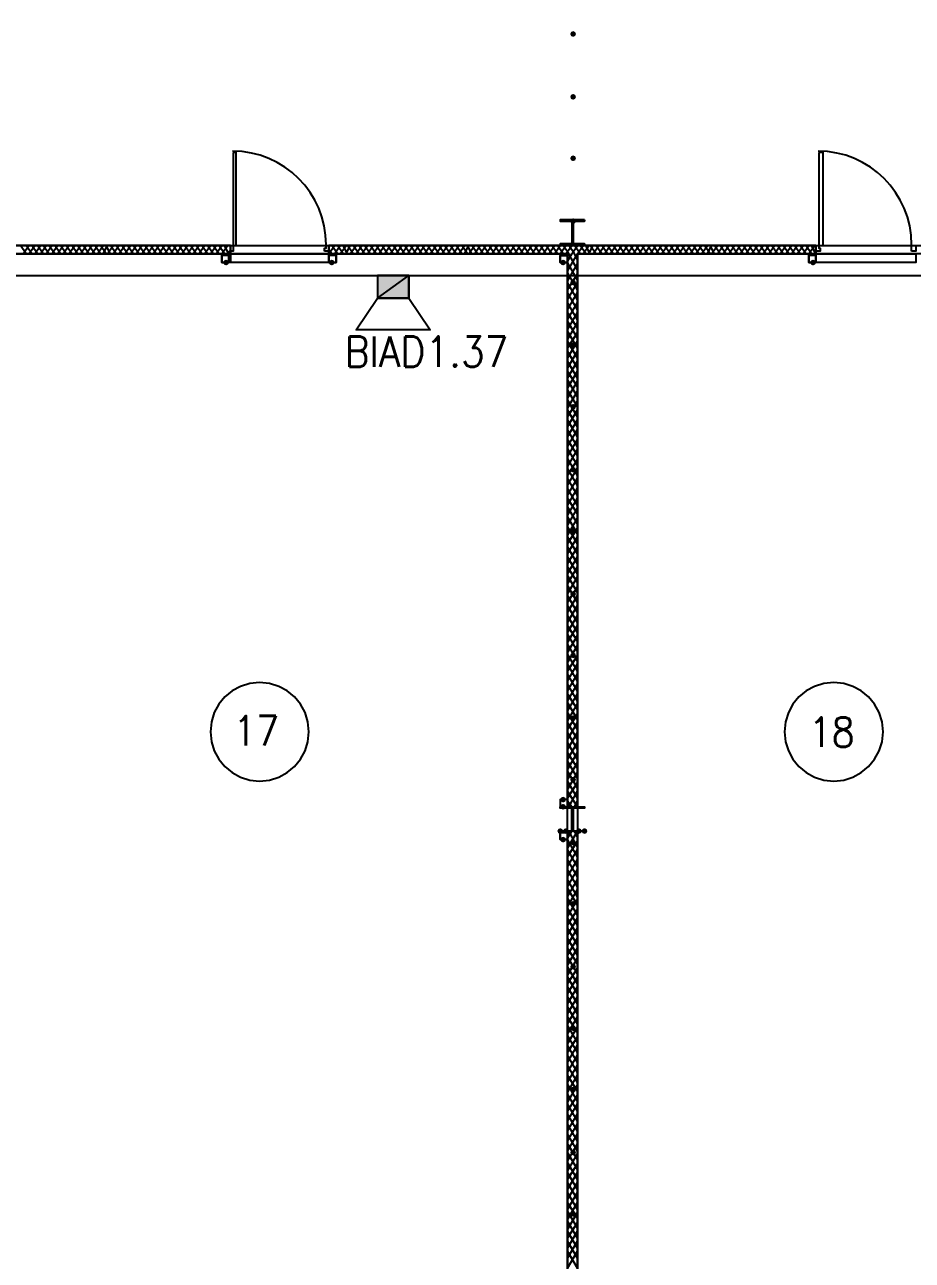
# Model space of a CAD drawing. Header units: millimetres. Extents: x 0 to 420, y 0 to 297.
# Drawn here: x 173.86 to 200.17, y 108.82 to 145.44 of the extents above; entities that cross this region are included whole.
import ezdxf

# ---------------------------------------------------------------- set-up
doc = ezdxf.new("R2010")
doc.units = ezdxf.units.MM
doc.layers.get('0').update_dxf_attribs({"linetype": 'CONTINUOUS'})
doc.styles.get("Standard").update_dxf_attribs({"font": 'STANDARD'})

msp = doc.modelspace()

# ---------------------------------------------------------------- hatches: boundary and pattern name
at = {"true_color": 0x000007}
for points in [[(190.203667, 145.161), (190.178796, 145.101204), (190.119, 145.076333), (190.059204, 145.101204), (190.034333, 145.161), (190.059204, 145.220796), (190.119, 145.245667), (190.178796, 145.220796)], [(190.203667, 143.298333), (190.178796, 143.238537), (190.119, 143.213667), (190.059204, 143.238537), (190.034333, 143.298333), (190.059204, 143.358129), (190.119, 143.383), (190.178796, 143.358129)], [(190.203667, 141.478), (190.178796, 141.418204), (190.119, 141.393333), (190.059204, 141.418204), (190.034333, 141.478), (190.059204, 141.537796), (190.119, 141.562667), (190.178796, 141.537796)], [(190.203667, 139.615333), (190.178796, 139.555537), (190.119, 139.530667), (190.059204, 139.555537), (190.034333, 139.615333), (190.059204, 139.675129), (190.119, 139.7), (190.178796, 139.675129)], [(179.916667, 138.387667), (179.891796, 138.327871), (179.832, 138.303), (179.772204, 138.327871), (179.747333, 138.387667), (179.772204, 138.447462), (179.832, 138.472333), (179.891796, 138.447463)], [(183.049333, 138.387667), (183.024463, 138.327871), (182.964667, 138.303), (182.904871, 138.327871), (182.88, 138.387667), (182.904871, 138.447462), (182.964667, 138.472333), (183.024462, 138.447463)], [(189.907333, 138.387667), (189.882462, 138.327871), (189.822667, 138.303), (189.762871, 138.327871), (189.738, 138.387667), (189.762871, 138.447462), (189.822667, 138.472333), (189.882462, 138.447463)], [(197.315667, 138.387667), (197.290796, 138.327871), (197.231, 138.303), (197.171204, 138.327871), (197.146333, 138.387667), (197.171204, 138.447462), (197.231, 138.472333), (197.290796, 138.447463)], [(190.203667, 137.795), (190.178796, 137.735204), (190.119, 137.710333), (190.059204, 137.735204), (190.034333, 137.795), (190.059204, 137.854796), (190.119, 137.879667), (190.178796, 137.854796)], [(190.203667, 135.932333), (190.178796, 135.872537), (190.119, 135.847667), (190.059204, 135.872537), (190.034333, 135.932333), (190.059204, 135.992129), (190.119, 136.017), (190.178796, 135.992129)], [(190.203667, 134.112), (190.178796, 134.052204), (190.119, 134.027333), (190.059204, 134.052204), (190.034333, 134.112), (190.059204, 134.171796), (190.119, 134.196667), (190.178796, 134.171796)], [(190.203667, 132.249333), (190.178796, 132.189537), (190.119, 132.164667), (190.059204, 132.189537), (190.034333, 132.249333), (190.059204, 132.309129), (190.119, 132.334), (190.178796, 132.309129)], [(190.203667, 130.429), (190.178796, 130.369204), (190.119, 130.344333), (190.059204, 130.369204), (190.034333, 130.429), (190.059204, 130.488796), (190.119, 130.513667), (190.178796, 130.488796)], [(190.203667, 128.566333), (190.178796, 128.506537), (190.119, 128.481667), (190.059204, 128.506537), (190.034333, 128.566333), (190.059204, 128.626129), (190.119, 128.651), (190.178796, 128.626129)], [(190.203667, 126.746), (190.178796, 126.686204), (190.119, 126.661333), (190.059204, 126.686204), (190.034333, 126.746), (190.059204, 126.805796), (190.119, 126.830667), (190.178796, 126.805796)], [(190.203667, 124.883333), (190.178796, 124.823537), (190.119, 124.798667), (190.059204, 124.823537), (190.034333, 124.883333), (190.059204, 124.943129), (190.119, 124.968), (190.178796, 124.943129)], [(190.203667, 123.063), (190.178796, 123.003204), (190.119, 122.978333), (190.059204, 123.003204), (190.034333, 123.063), (190.059204, 123.122796), (190.119, 123.147667), (190.178796, 123.122796)], [(189.907333, 122.470333), (189.882462, 122.410538), (189.822667, 122.385667), (189.762871, 122.410538), (189.738, 122.470333), (189.762871, 122.530129), (189.822667, 122.555), (189.882462, 122.530129)], [(189.907333, 122.258667), (189.882462, 122.198871), (189.822667, 122.174), (189.762871, 122.198871), (189.738, 122.258667), (189.762871, 122.318462), (189.822667, 122.343333), (189.882462, 122.318463)], [(189.822667, 121.539), (189.797796, 121.479204), (189.738, 121.454333), (189.678204, 121.479204), (189.653333, 121.539), (189.678204, 121.598796), (189.738, 121.623667), (189.797796, 121.598796)], [(189.992, 121.539), (189.967129, 121.479204), (189.907333, 121.454333), (189.847537, 121.479204), (189.822667, 121.539), (189.847537, 121.598796), (189.907333, 121.623667), (189.967129, 121.598796)], [(190.373, 121.539), (190.348129, 121.479204), (190.288333, 121.454333), (190.228538, 121.479204), (190.203667, 121.539), (190.228537, 121.598796), (190.288333, 121.623667), (190.348129, 121.598796)], [(190.542333, 121.539), (190.517462, 121.479204), (190.457667, 121.454333), (190.397871, 121.479204), (190.373, 121.539), (190.397871, 121.598796), (190.457667, 121.623667), (190.517462, 121.598796)], [(189.907333, 121.285), (189.882462, 121.225204), (189.822667, 121.200333), (189.762871, 121.225204), (189.738, 121.285), (189.762871, 121.344796), (189.822667, 121.369667), (189.882462, 121.344796)], [(190.203667, 121.200333), (190.178796, 121.140537), (190.119, 121.115667), (190.059204, 121.140537), (190.034333, 121.200333), (190.059204, 121.260129), (190.119, 121.285), (190.178796, 121.260129)], [(190.203667, 119.38), (190.178796, 119.320204), (190.119, 119.295333), (190.059204, 119.320204), (190.034333, 119.38), (190.059204, 119.439796), (190.119, 119.464667), (190.178796, 119.439796)], [(190.203667, 117.517333), (190.178796, 117.457538), (190.119, 117.432667), (190.059204, 117.457538), (190.034333, 117.517333), (190.059204, 117.577129), (190.119, 117.602), (190.178796, 117.577129)], [(190.203667, 115.697), (190.178796, 115.637204), (190.119, 115.612333), (190.059204, 115.637204), (190.034333, 115.697), (190.059204, 115.756796), (190.119, 115.781667), (190.178796, 115.756796)], [(190.203667, 113.876667), (190.178796, 113.816871), (190.119, 113.792), (190.059204, 113.816871), (190.034333, 113.876667), (190.059204, 113.936462), (190.119, 113.961333), (190.178796, 113.936463)], [(190.203667, 112.014), (190.178796, 111.954204), (190.119, 111.929333), (190.059204, 111.954204), (190.034333, 112.014), (190.059204, 112.073796), (190.119, 112.098667), (190.178796, 112.073796)], [(190.203667, 110.193667), (190.178796, 110.133871), (190.119, 110.109), (190.059204, 110.133871), (190.034333, 110.193667), (190.059204, 110.253462), (190.119, 110.278333), (190.178796, 110.253463)]]:
    msp.add_hatch(color=0, dxfattribs=at).paths.add_polyline_path(points, flags=0)
at = {"true_color": 0x000052}
h = msp.add_hatch(color=0, dxfattribs=at)
h.paths.add_polyline_path([(185.250668, 137.329333), (184.319334, 137.329333), (185.250668, 138.006666)], flags=0)
h.paths.add_polyline_path([(184.319334, 137.329333), (185.250668, 138.006666), (184.319334, 138.006666)], flags=0)

# ---------------------------------------------------------------- linework, layer by layer
at = {"color": 0, "true_color": 0x000005}
msp.add_lwpolyline([(133.011334, 138.006666), (237.236001, 138.006666), (243.924667, 138.006666), (243.924667, 144.060333), (260.942667, 144.060333), (260.942667, 138.006666), (372.745, 138.006666), (372.745, 186.732333), (265.091334, 186.732333), (258.487334, 186.732333), (258.487334, 163.279666), (257.979334, 163.279666), (257.979334, 181.017333), (251.079001, 181.017333), (240.453334, 181.017333), (240.453334, 202.988333), (236.177667, 202.988333), (235.204001, 202.988333), (222.800334, 202.988333), (222.800334, 186.732333), (125.560668, 186.732333)], dxfattribs=at)
at = {"color": 0, "true_color": 0x000008}
msp.add_lwpolyline([(121.200333, 186.012667), (121.200333, 138.895667), (242.654667, 138.895667), (242.654667, 186.012667)], close=True, dxfattribs=at)
at = {"color": 0, "true_color": 0x000007}
for points in [[(182.795333, 138.916833), (182.781018, 139.200342), (182.739, 139.47566), (182.670674, 139.741395), (182.577432, 139.996151), (182.46067, 140.238537), (182.321781, 140.467157), (182.162158, 140.680619), (181.983195, 140.877528), (181.786286, 141.056491), (181.572824, 141.216114), (181.344204, 141.355004), (181.101818, 141.471766), (180.847061, 141.565007), (180.581327, 141.633333), (180.306009, 141.675351), (180.0225, 141.689667)], [(200.152, 138.916833), (200.137684, 139.200342), (200.095666, 139.47566), (200.02734, 139.741395), (199.934099, 139.996151), (199.817337, 140.238537), (199.678448, 140.467157), (199.518824, 140.680619), (199.339861, 140.877528), (199.142952, 141.056491), (198.929491, 141.216114), (198.70087, 141.355004), (198.458485, 141.471766), (198.203728, 141.565007), (197.937994, 141.633333), (197.662675, 141.675351), (197.379167, 141.689667)], [(189.738, 139.657667), (189.738, 139.615333)], [(189.907333, 139.657667), (189.907333, 139.615333)], [(190.119, 139.657667), (190.119, 138.895667)], [(190.288333, 139.657667), (190.288333, 139.615333)], [(190.457667, 139.657667), (190.457667, 139.615333)], [(179.959, 138.895667), (165.481, 138.895667)], [(173.905333, 138.641667), (173.736, 138.895667)], [(173.820667, 138.641667), (173.99, 138.895667)], [(174.074667, 138.641667), (173.905333, 138.895667)], [(173.99, 138.641667), (174.159333, 138.895667)], [(174.244, 138.641667), (174.074667, 138.895667)], [(174.159333, 138.641667), (174.328667, 138.895667)], [(174.413333, 138.641667), (174.244, 138.895667)], [(174.328667, 138.641667), (174.498, 138.895667)], [(174.582667, 138.641667), (174.413333, 138.895667)], [(174.498, 138.641667), (174.667333, 138.895667)], [(174.752, 138.641667), (174.582667, 138.895667)], [(174.667333, 138.641667), (174.836667, 138.895667)], [(174.921333, 138.641667), (174.752, 138.895667)], [(174.836667, 138.641667), (175.006, 138.895667)], [(175.090667, 138.641667), (174.921333, 138.895667)], [(175.006, 138.641667), (175.175333, 138.895667)], [(175.26, 138.641667), (175.090667, 138.895667)], [(175.175333, 138.641667), (175.344667, 138.895667)], [(175.429333, 138.641667), (175.26, 138.895667)], [(175.344667, 138.641667), (175.514, 138.895667)], [(175.598667, 138.641667), (175.429333, 138.895667)], [(175.514, 138.641667), (175.683333, 138.895667)], [(175.768, 138.641667), (175.598667, 138.895667)], [(175.683333, 138.641667), (175.852667, 138.895667)], [(175.937333, 138.641667), (175.768, 138.895667)], [(175.852667, 138.641667), (176.022, 138.895667)], [(176.106667, 138.641667), (175.937333, 138.895667)], [(176.022, 138.641667), (176.191333, 138.895667)], [(176.276, 138.641667), (176.106667, 138.895667)], [(176.191333, 138.641667), (176.318333, 138.895667)], [(176.403, 138.641667), (176.276, 138.895667)], [(176.318333, 138.641667), (176.487667, 138.895667)], [(176.572333, 138.641667), (176.403, 138.895667)], [(176.487667, 138.641667), (176.657, 138.895667)], [(176.741667, 138.641667), (176.572333, 138.895667)], [(176.657, 138.641667), (176.826333, 138.895667)], [(176.911, 138.641667), (176.741667, 138.895667)], [(176.826333, 138.641667), (176.995667, 138.895667)], [(177.080333, 138.641667), (176.911, 138.895667)], [(176.995667, 138.641667), (177.165, 138.895667)], [(177.249667, 138.641667), (177.080333, 138.895667)], [(177.165, 138.641667), (177.334333, 138.895667)], [(177.419, 138.641667), (177.249667, 138.895667)], [(177.334333, 138.641667), (177.503667, 138.895667)], [(177.588333, 138.641667), (177.419, 138.895667)], [(177.503667, 138.641667), (177.673, 138.895667)], [(177.757667, 138.641667), (177.588333, 138.895667)], [(177.673, 138.641667), (177.842333, 138.895667)], [(177.927, 138.641667), (177.757667, 138.895667)], [(177.842333, 138.641667), (178.011667, 138.895667)], [(178.096333, 138.641667), (177.927, 138.895667)], [(178.011667, 138.641667), (178.181, 138.895667)], [(178.265667, 138.641667), (178.096333, 138.895667)], [(178.181, 138.641667), (178.350333, 138.895667)], [(178.435, 138.641667), (178.265667, 138.895667)], [(178.350333, 138.641667), (178.519667, 138.895667)], [(178.604333, 138.641667), (178.435, 138.895667)], [(178.519667, 138.641667), (178.689, 138.895667)], [(178.773667, 138.641667), (178.604333, 138.895667)], [(178.689, 138.641667), (178.858333, 138.895667)], [(178.943, 138.641667), (178.773667, 138.895667)], [(178.858333, 138.641667), (179.027667, 138.895667)], [(179.112333, 138.641667), (178.943, 138.895667)], [(179.027667, 138.641667), (179.197, 138.895667)], [(179.281667, 138.641667), (179.112333, 138.895667)], [(179.197, 138.641667), (179.366333, 138.895667)], [(179.451, 138.641667), (179.281667, 138.895667)], [(179.366333, 138.641667), (179.535667, 138.895667)], [(179.620333, 138.641667), (179.451, 138.895667)], [(179.535667, 138.641667), (179.705, 138.895667)], [(179.789667, 138.641667), (179.620333, 138.895667)], [(179.705, 138.641667), (179.874333, 138.895667)], [(179.916667, 138.641667), (179.789667, 138.895667)], [(179.959, 138.895667), (179.916667, 138.895667)], [(179.959, 138.895667), (179.959, 138.726333), (179.959, 138.641667)], [(179.959, 138.641667), (179.959, 138.726333), (179.959, 138.895667), (179.959, 138.726333)], [(182.88, 138.641667), (183.049333, 138.895667)], [(182.88, 138.895667), (182.88, 138.726333), (182.88, 138.641667)], [(182.88, 138.641667), (182.88, 138.726333), (182.88, 138.895667), (182.88, 138.726333)], [(197.315667, 138.895667), (182.88, 138.895667)], [(183.134, 138.641667), (182.964667, 138.895667)], [(183.049333, 138.641667), (183.218667, 138.895667)], [(183.303333, 138.641667), (183.134, 138.895667)], [(183.218667, 138.641667), (183.388, 138.895667)], [(183.430333, 138.641667), (183.303333, 138.895667)], [(183.388, 138.641667), (183.515, 138.895667)], [(183.599667, 138.641667), (183.430333, 138.895667)], [(183.515, 138.641667), (183.684333, 138.895667)], [(183.769, 138.641667), (183.599667, 138.895667)], [(183.684333, 138.641667), (183.853667, 138.895667)], [(183.938333, 138.641667), (183.769, 138.895667)], [(183.853667, 138.641667), (184.023, 138.895667)], [(184.107667, 138.641667), (183.938333, 138.895667)], [(184.023, 138.641667), (184.192333, 138.895667)], [(184.277, 138.641667), (184.107667, 138.895667)], [(184.192333, 138.641667), (184.361667, 138.895667)], [(184.446333, 138.641667), (184.277, 138.895667)], [(184.361667, 138.641667), (184.531, 138.895667)], [(184.615667, 138.641667), (184.446333, 138.895667)], [(184.531, 138.641667), (184.700333, 138.895667)], [(184.785, 138.641667), (184.615667, 138.895667)], [(184.700333, 138.641667), (184.869667, 138.895667)], [(184.954333, 138.641667), (184.785, 138.895667)], [(184.869667, 138.641667), (185.039, 138.895667)], [(185.123667, 138.641667), (184.954333, 138.895667)], [(185.039, 138.641667), (185.208333, 138.895667)], [(185.293, 138.641667), (185.123667, 138.895667)], [(185.208333, 138.641667), (185.377667, 138.895667)], [(185.462333, 138.641667), (185.293, 138.895667)], [(185.377667, 138.641667), (185.547, 138.895667)], [(185.631667, 138.641667), (185.462333, 138.895667)], [(185.547, 138.641667), (185.716333, 138.895667)], [(185.801, 138.641667), (185.631667, 138.895667)], [(185.716333, 138.641667), (185.885667, 138.895667)], [(185.970333, 138.641667), (185.801, 138.895667)], [(185.885667, 138.641667), (186.055, 138.895667)], [(186.139667, 138.641667), (185.970333, 138.895667)], [(186.055, 138.641667), (186.224333, 138.895667)], [(186.309, 138.641667), (186.139667, 138.895667)], [(186.224333, 138.641667), (186.393667, 138.895667)], [(186.478333, 138.641667), (186.309, 138.895667)], [(186.393667, 138.641667), (186.563, 138.895667)], [(186.647667, 138.641667), (186.478333, 138.895667)], [(186.563, 138.641667), (186.732333, 138.895667)], [(186.817, 138.641667), (186.647667, 138.895667)], [(186.732333, 138.641667), (186.901667, 138.895667)], [(186.986333, 138.641667), (186.817, 138.895667)], [(186.901667, 138.641667), (187.028667, 138.895667)], [(187.113333, 138.641667), (186.986333, 138.895667)], [(187.028667, 138.641667), (187.198, 138.895667)], [(187.282667, 138.641667), (187.113333, 138.895667)], [(187.198, 138.641667), (187.367333, 138.895667)], [(187.452, 138.641667), (187.282667, 138.895667)], [(187.367333, 138.641667), (187.536667, 138.895667)], [(187.621333, 138.641667), (187.452, 138.895667)], [(187.536667, 138.641667), (187.706, 138.895667)], [(187.790667, 138.641667), (187.621333, 138.895667)], [(187.706, 138.641667), (187.875333, 138.895667)], [(187.96, 138.641667), (187.790667, 138.895667)], [(187.875333, 138.641667), (188.044667, 138.895667)], [(188.129333, 138.641667), (187.96, 138.895667)], [(188.044667, 138.641667), (188.214, 138.895667)], [(188.298667, 138.641667), (188.129333, 138.895667)], [(188.214, 138.641667), (188.383333, 138.895667)], [(188.468, 138.641667), (188.298667, 138.895667)], [(188.383333, 138.641667), (188.552667, 138.895667)], [(188.637333, 138.641667), (188.468, 138.895667)], [(188.552667, 138.641667), (188.722, 138.895667)], [(188.806667, 138.641667), (188.637333, 138.895667)], [(188.722, 138.641667), (188.891333, 138.895667)], [(188.976, 138.641667), (188.806667, 138.895667)], [(188.891333, 138.641667), (189.060667, 138.895667)], [(189.145333, 138.641667), (188.976, 138.895667)], [(189.060667, 138.641667), (189.23, 138.895667)], [(189.314667, 138.641667), (189.145333, 138.895667)], [(189.23, 138.641667), (189.399333, 138.895667)], [(189.484, 138.641667), (189.314667, 138.895667)], [(189.399333, 138.641667), (189.568667, 138.895667)], [(189.653333, 138.641667), (189.484, 138.895667)], [(189.568667, 138.641667), (189.738, 138.895667)], [(189.822667, 138.641667), (189.653333, 138.895667)], [(189.738, 138.938), (189.738, 138.895667)], [(189.738, 138.641667), (189.907333, 138.895667)], [(189.992, 138.641667), (189.822667, 138.895667)], [(189.907333, 138.938), (189.907333, 138.895667)], [(189.907333, 138.641667), (190.076667, 138.895667)], [(190.161333, 138.641667), (189.992, 138.895667)], [(190.076667, 138.641667), (190.246, 138.895667)], [(190.330667, 138.641667), (190.161333, 138.895667)], [(190.246, 138.641667), (190.415333, 138.895667)], [(190.288333, 138.938), (190.288333, 138.895667)], [(190.5, 138.641667), (190.330667, 138.895667)], [(190.415333, 138.641667), (190.584667, 138.895667)], [(190.457667, 138.938), (190.457667, 138.895667)], [(190.627, 138.641667), (190.5, 138.895667)], [(190.584667, 138.641667), (190.711667, 138.895667)], [(190.796333, 138.641667), (190.627, 138.895667)], [(190.711667, 138.641667), (190.881, 138.895667)], [(190.965667, 138.641667), (190.796333, 138.895667)], [(190.881, 138.641667), (191.050333, 138.895667)], [(191.135, 138.641667), (190.965667, 138.895667)], [(191.050333, 138.641667), (191.219667, 138.895667)], [(191.304333, 138.641667), (191.135, 138.895667)], [(191.219667, 138.641667), (191.389, 138.895667)], [(191.473667, 138.641667), (191.304333, 138.895667)], [(191.389, 138.641667), (191.558333, 138.895667)], [(191.643, 138.641667), (191.473667, 138.895667)], [(191.558333, 138.641667), (191.727667, 138.895667)], [(191.812333, 138.641667), (191.643, 138.895667)], [(191.727667, 138.641667), (191.897, 138.895667)], [(191.981667, 138.641667), (191.812333, 138.895667)], [(191.897, 138.641667), (192.066333, 138.895667)], [(192.151, 138.641667), (191.981667, 138.895667)], [(192.066333, 138.641667), (192.235667, 138.895667)], [(192.320333, 138.641667), (192.151, 138.895667)], [(192.235667, 138.641667), (192.405, 138.895667)], [(192.489667, 138.641667), (192.320333, 138.895667)], [(192.405, 138.641667), (192.574333, 138.895667)], [(192.659, 138.641667), (192.489667, 138.895667)], [(192.574333, 138.641667), (192.743667, 138.895667)], [(192.828333, 138.641667), (192.659, 138.895667)], [(192.743667, 138.641667), (192.913, 138.895667)], [(192.997667, 138.641667), (192.828333, 138.895667)], [(192.913, 138.641667), (193.082333, 138.895667)], [(193.167, 138.641667), (192.997667, 138.895667)], [(193.082333, 138.641667), (193.251667, 138.895667)], [(193.336333, 138.641667), (193.167, 138.895667)], [(193.251667, 138.641667), (193.421, 138.895667)], [(193.505667, 138.641667), (193.336333, 138.895667)], [(193.421, 138.641667), (193.590333, 138.895667)], [(193.675, 138.641667), (193.505667, 138.895667)], [(193.590333, 138.641667), (193.759667, 138.895667)], [(193.844333, 138.641667), (193.675, 138.895667)], [(193.759667, 138.641667), (193.929, 138.895667)], [(194.013667, 138.641667), (193.844333, 138.895667)], [(193.929, 138.641667), (194.098333, 138.895667)], [(194.183, 138.641667), (194.013667, 138.895667)], [(194.098333, 138.641667), (194.225333, 138.895667)], [(194.31, 138.641667), (194.183, 138.895667)], [(194.225333, 138.641667), (194.394667, 138.895667)], [(194.479333, 138.641667), (194.31, 138.895667)], [(194.394667, 138.641667), (194.564, 138.895667)], [(194.648667, 138.641667), (194.479333, 138.895667)], [(194.564, 138.641667), (194.733333, 138.895667)], [(194.818, 138.641667), (194.648667, 138.895667)], [(194.733333, 138.641667), (194.902667, 138.895667)], [(194.987333, 138.641667), (194.818, 138.895667)], [(194.902667, 138.641667), (195.072, 138.895667)], [(195.156667, 138.641667), (194.987333, 138.895667)], [(195.072, 138.641667), (195.241333, 138.895667)], [(195.326, 138.641667), (195.156667, 138.895667)], [(195.241333, 138.641667), (195.410667, 138.895667)], [(195.495333, 138.641667), (195.326, 138.895667)], [(195.410667, 138.641667), (195.58, 138.895667)], [(195.664667, 138.641667), (195.495333, 138.895667)], [(195.58, 138.641667), (195.749333, 138.895667)], [(195.834, 138.641667), (195.664667, 138.895667)], [(195.749333, 138.641667), (195.918667, 138.895667)], [(196.003333, 138.641667), (195.834, 138.895667)], [(195.918667, 138.641667), (196.088, 138.895667)], [(196.172667, 138.641667), (196.003333, 138.895667)], [(196.088, 138.641667), (196.257333, 138.895667)], [(196.342, 138.641667), (196.172667, 138.895667)], [(196.257333, 138.641667), (196.426667, 138.895667)], [(196.511333, 138.641667), (196.342, 138.895667)], [(196.426667, 138.641667), (196.596, 138.895667)], [(196.680667, 138.641667), (196.511333, 138.895667)], [(196.596, 138.641667), (196.765333, 138.895667)], [(196.85, 138.641667), (196.680667, 138.895667)], [(196.765333, 138.641667), (196.934667, 138.895667)], [(197.019333, 138.641667), (196.85, 138.895667)], [(196.934667, 138.641667), (197.104, 138.895667)], [(197.188667, 138.641667), (197.019333, 138.895667)], [(197.104, 138.641667), (197.273333, 138.895667)], [(197.315667, 138.641667), (197.188667, 138.895667)], [(197.315667, 138.895667), (197.315667, 138.726333), (197.315667, 138.641667)], [(197.315667, 138.641667), (197.315667, 138.726333), (197.315667, 138.895667), (197.315667, 138.726333)], [(172.847, 138.641667), (179.959, 138.641667)], [(179.832, 138.641667), (179.832, 138.599333)], [(179.874333, 138.641667), (179.959, 138.768667)], [(179.959, 138.514667), (179.959, 138.641667), (181.398333, 138.641667)], [(181.398333, 138.387667), (179.959, 138.387667), (179.959, 138.514667)], [(181.398333, 138.641667), (182.88, 138.641667), (182.88, 138.514667)], [(182.88, 138.514667), (182.88, 138.387667), (181.398333, 138.387667)], [(182.964667, 138.641667), (182.88, 138.768667)], [(182.88, 138.641667), (189.949667, 138.641667)], [(182.964667, 138.641667), (182.964667, 138.599333)], [(189.822667, 138.641667), (189.822667, 138.599333)], [(189.949667, 138.43), (190.076667, 138.641667)], [(189.949667, 138.133667), (190.246, 138.641667)], [(189.949667, 138.641667), (189.949667, 122.258667), (190.246, 122.258667), (190.246, 138.641667)], [(190.246, 138.176), (189.992, 138.641667)], [(190.246, 138.472333), (190.161333, 138.641667)], [(190.246, 138.641667), (197.315667, 138.641667)], [(197.231, 138.641667), (197.231, 138.599333)], [(197.273333, 138.641667), (197.315667, 138.768667)], [(197.315667, 138.514667), (197.315667, 138.641667), (198.797333, 138.641667)], [(198.797333, 138.387667), (197.315667, 138.387667), (197.315667, 138.514667)], [(198.797333, 138.641667), (200.279, 138.641667), (200.279, 138.514667)], [(200.279, 138.514667), (200.279, 138.387667), (198.797333, 138.387667)], [(190.246, 137.879667), (189.949667, 138.387667)], [(189.949667, 137.837333), (190.246, 138.345333)], [(190.246, 137.583333), (189.949667, 138.091333)], [(189.949667, 137.583333), (190.246, 138.049)], [(189.949667, 137.287), (190.246, 137.795)], [(190.246, 137.287), (189.949667, 137.795)], [(189.949667, 136.990667), (190.246, 137.498667)], [(190.246, 136.990667), (189.949667, 137.498667)], [(189.949667, 136.694333), (190.246, 137.202333)], [(190.246, 136.694333), (189.949667, 137.202333)], [(189.949667, 136.398), (190.246, 136.906)], [(190.246, 136.440333), (189.949667, 136.906)], [(190.246, 136.144), (189.949667, 136.652)], [(189.949667, 136.101667), (190.246, 136.609667)], [(190.246, 135.847667), (189.949667, 136.355667)], [(189.949667, 135.847667), (190.246, 136.313333)], [(189.949667, 135.551333), (190.246, 136.059333)], [(190.246, 135.551333), (189.949667, 136.059333)], [(189.949667, 135.255), (190.246, 135.763)], [(190.246, 135.255), (189.949667, 135.763)], [(189.949667, 134.958667), (190.246, 135.466667)], [(190.246, 134.958667), (189.949667, 135.466667)], [(189.949667, 134.662333), (190.246, 135.170333)], [(190.246, 134.704667), (189.949667, 135.170333)], [(190.246, 134.408333), (189.949667, 134.916333)], [(189.949667, 134.366), (190.246, 134.874)], [(190.246, 134.112), (189.949667, 134.62)], [(189.949667, 134.069667), (190.246, 134.577667)], [(190.246, 133.815667), (189.949667, 134.323667)], [(189.949667, 133.815667), (190.246, 134.281333)], [(189.949667, 133.519333), (190.246, 134.027333)], [(190.246, 133.519333), (189.949667, 134.027333)], [(189.949667, 133.223), (190.246, 133.731)], [(190.246, 133.223), (189.949667, 133.731)], [(189.949667, 132.926667), (190.246, 133.434667)], [(190.246, 132.926667), (189.949667, 133.434667)], [(189.949667, 132.630333), (190.246, 133.138333)], [(190.246, 132.672667), (189.949667, 133.138333)], [(190.246, 132.376333), (189.949667, 132.884333)], [(189.949667, 132.334), (190.246, 132.842)], [(190.246, 132.08), (189.949667, 132.588)], [(189.949667, 132.08), (190.246, 132.545667)], [(189.949667, 131.783667), (190.246, 132.291667)], [(190.246, 131.783667), (189.949667, 132.291667)], [(189.949667, 131.487333), (190.246, 131.995333)], [(190.246, 131.487333), (189.949667, 131.995333)], [(189.949667, 131.191), (190.246, 131.699)], [(190.246, 131.191), (189.949667, 131.699)], [(189.949667, 130.894667), (190.246, 131.402667)], [(190.246, 130.937), (189.949667, 131.402667)], [(190.246, 130.640667), (189.949667, 131.148667)], [(189.949667, 130.598333), (190.246, 131.106333)], [(190.246, 130.344333), (189.949667, 130.852333)], [(189.949667, 130.302), (190.246, 130.81)], [(190.246, 130.048), (189.949667, 130.556)], [(189.949667, 130.048), (190.246, 130.513667)], [(189.949667, 129.751667), (190.246, 130.259667)], [(190.246, 129.751667), (189.949667, 130.259667)], [(189.949667, 129.455333), (190.246, 129.963333)], [(190.246, 129.455333), (189.949667, 129.963333)], [(189.949667, 129.159), (190.246, 129.667)], [(190.246, 129.159), (189.949667, 129.667)], [(189.949667, 128.862667), (190.246, 129.370667)], [(190.246, 128.905), (189.949667, 129.370667)], [(190.246, 128.608667), (189.949667, 129.116667)], [(189.949667, 128.566333), (190.246, 129.074333)], [(190.246, 128.312333), (189.949667, 128.820333)], [(189.949667, 128.312333), (190.246, 128.778)], [(189.949667, 128.016), (190.246, 128.524)], [(190.246, 128.016), (189.949667, 128.524)], [(189.949667, 127.719667), (190.246, 128.227667)], [(190.246, 127.719667), (189.949667, 128.227667)], [(189.949667, 127.423333), (190.246, 127.931333)], [(190.246, 127.423333), (189.949667, 127.931333)], [(189.949667, 127.127), (190.246, 127.635)], [(190.246, 127.169333), (189.949667, 127.635)], [(190.246, 126.873), (189.949667, 127.381)], [(189.949667, 126.830667), (190.246, 127.338667)], [(190.246, 126.576667), (189.949667, 127.084667)], [(189.949667, 126.534333), (190.246, 127.042333)], [(190.246, 126.280333), (189.949667, 126.788333)], [(189.949667, 126.280333), (190.246, 126.746)], [(189.949667, 125.984), (190.246, 126.492)], [(190.246, 125.984), (189.949667, 126.492)], [(189.949667, 125.687667), (190.246, 126.195667)], [(190.246, 125.687667), (189.949667, 126.195667)], [(182.287333, 124.481167), (182.257661, 124.77551), (182.172561, 125.049662), (182.037905, 125.297749), (181.859566, 125.513899), (181.643416, 125.692238), (181.395329, 125.826894), (181.121177, 125.911995), (180.826833, 125.941667), (180.53249, 125.911995), (180.258338, 125.826894), (180.010251, 125.692238), (179.794101, 125.513899), (179.615762, 125.297749), (179.481106, 125.049662), (179.396005, 124.77551), (179.366333, 124.481167)], [(189.949667, 125.391333), (190.246, 125.899333)], [(190.246, 125.391333), (189.949667, 125.899333)], [(189.949667, 125.095), (190.246, 125.603)], [(190.246, 125.137333), (189.949667, 125.603)], [(199.305333, 124.481167), (199.275661, 124.77551), (199.190561, 125.049662), (199.055905, 125.297749), (198.877566, 125.513899), (198.661416, 125.692238), (198.413329, 125.826894), (198.139177, 125.911995), (197.844833, 125.941667), (197.55049, 125.911995), (197.276338, 125.826894), (197.028251, 125.692238), (196.812101, 125.513899), (196.633762, 125.297749), (196.499106, 125.049662), (196.414005, 124.77551), (196.384333, 124.481167)], [(190.246, 124.841), (189.949667, 125.349)], [(189.949667, 124.798667), (190.246, 125.306667)], [(190.246, 124.544667), (189.949667, 125.052667)], [(189.949667, 124.544667), (190.246, 125.010333)], [(189.949667, 124.248333), (190.246, 124.756333)], [(190.246, 124.248333), (189.949667, 124.756333)], [(179.366333, 124.481167), (179.396005, 124.186823), (179.481106, 123.912671), (179.615762, 123.664584), (179.794101, 123.448434), (180.010251, 123.270095), (180.258338, 123.135439), (180.53249, 123.050339), (180.826833, 123.020667), (181.121177, 123.050339), (181.395329, 123.135439), (181.643416, 123.270095), (181.859566, 123.448434), (182.037905, 123.664584), (182.172561, 123.912671), (182.257661, 124.186823), (182.287333, 124.481167)], [(189.949667, 123.952), (190.246, 124.46)], [(190.246, 123.952), (189.949667, 124.46)], [(189.949667, 123.655667), (190.246, 124.163667)], [(190.246, 123.655667), (189.949667, 124.163667)], [(196.384333, 124.481167), (196.414005, 124.186823), (196.499106, 123.912671), (196.633762, 123.664584), (196.812101, 123.448434), (197.028251, 123.270095), (197.276338, 123.135439), (197.55049, 123.050339), (197.844833, 123.020667), (198.139177, 123.050339), (198.413329, 123.135439), (198.661416, 123.270095), (198.877566, 123.448434), (199.055905, 123.664584), (199.190561, 123.912671), (199.275661, 124.186823), (199.305333, 124.481167)], [(189.949667, 123.359333), (190.246, 123.867333)], [(190.246, 123.401667), (189.949667, 123.867333)], [(190.246, 123.105333), (189.949667, 123.613333)], [(189.949667, 123.063), (190.246, 123.571)], [(190.246, 122.809), (189.949667, 123.317)], [(189.949667, 122.766667), (190.246, 123.274667)], [(190.246, 122.512667), (189.949667, 123.020667)], [(189.949667, 122.512667), (190.246, 122.978333)], [(190.246, 122.258667), (189.949667, 122.724333)], [(189.992, 122.258667), (190.246, 122.724333)], [(190.076667, 122.258667), (189.949667, 122.428)], [(190.161333, 122.258667), (190.246, 122.428)], [(189.738, 122.216333), (189.738, 122.258667)], [(189.907333, 122.216333), (189.907333, 122.258667)], [(190.119, 121.539), (190.119, 122.258667)], [(190.288333, 122.216333), (190.288333, 122.258667)], [(190.457667, 122.216333), (190.457667, 122.258667)], [(189.822667, 121.539), (189.822667, 121.496667)], [(189.949667, 121.327333), (190.076667, 121.539)], [(189.949667, 121.031), (190.246, 121.539)], [(190.246, 120.777), (189.949667, 121.285)], [(189.949667, 120.777), (190.246, 121.242667)], [(190.246, 121.073333), (189.992, 121.539)], [(190.246, 121.369667), (190.161333, 121.539)], [(189.949667, 120.480667), (190.246, 120.988667)], [(190.246, 120.480667), (189.949667, 120.988667)], [(189.949667, 120.184333), (190.246, 120.692333)], [(190.246, 120.184333), (189.949667, 120.692333)], [(189.949667, 119.888), (190.246, 120.396)], [(190.246, 119.888), (189.949667, 120.396)], [(189.949667, 119.591667), (190.246, 120.099667)], [(190.246, 119.591667), (189.949667, 120.099667)], [(190.246, 119.337667), (189.949667, 119.845667)], [(189.949667, 119.295333), (190.246, 119.803333)], [(190.246, 119.041333), (189.949667, 119.549333)], [(189.949667, 118.999), (190.246, 119.507)], [(190.246, 118.745), (189.949667, 119.253)], [(189.949667, 118.745), (190.246, 119.210667)], [(189.949667, 118.448667), (190.246, 118.956667)], [(190.246, 118.448667), (189.949667, 118.956667)], [(189.949667, 118.152333), (190.246, 118.660333)], [(190.246, 118.152333), (189.949667, 118.660333)], [(189.949667, 117.856), (190.246, 118.364)], [(190.246, 117.856), (189.949667, 118.364)], [(189.949667, 117.559667), (190.246, 118.067667)], [(190.246, 117.602), (189.949667, 118.067667)], [(190.246, 117.305667), (189.949667, 117.813667)], [(189.949667, 117.263333), (190.246, 117.771333)], [(190.246, 117.009333), (189.949667, 117.517333)], [(189.949667, 117.009333), (190.246, 117.475)], [(189.949667, 116.713), (190.246, 117.221)], [(190.246, 116.713), (189.949667, 117.221)], [(189.949667, 116.416667), (190.246, 116.924667)], [(190.246, 116.416667), (189.949667, 116.924667)], [(189.949667, 116.120333), (190.246, 116.628333)], [(190.246, 116.120333), (189.949667, 116.628333)], [(189.949667, 115.824), (190.246, 116.332)], [(190.246, 115.824), (189.949667, 116.332)], [(189.949667, 115.527667), (190.246, 116.035667)], [(190.246, 115.57), (189.949667, 116.035667)], [(190.246, 115.273667), (189.949667, 115.781667)], [(189.949667, 115.231333), (190.246, 115.739333)], [(190.246, 114.977333), (189.949667, 115.485333)], [(189.949667, 114.977333), (190.246, 115.443)], [(189.949667, 114.681), (190.246, 115.189)], [(190.246, 114.681), (189.949667, 115.189)], [(189.949667, 114.384667), (190.246, 114.892667)], [(190.246, 114.384667), (189.949667, 114.892667)], [(189.949667, 114.088333), (190.246, 114.596333)], [(190.246, 114.088333), (189.949667, 114.596333)], [(189.949667, 113.792), (190.246, 114.3)], [(190.246, 113.834333), (189.949667, 114.3)], [(190.246, 113.538), (189.949667, 114.046)], [(189.949667, 113.495667), (190.246, 114.003667)], [(190.246, 113.241667), (189.949667, 113.749667)], [(189.949667, 113.241667), (190.246, 113.707333)], [(189.949667, 112.945333), (190.246, 113.453333)], [(190.246, 112.945333), (189.949667, 113.453333)], [(189.949667, 112.649), (190.246, 113.157)], [(190.246, 112.649), (189.949667, 113.157)], [(189.949667, 112.352667), (190.246, 112.860667)], [(190.246, 112.352667), (189.949667, 112.860667)], [(189.949667, 112.056333), (190.246, 112.564333)], [(190.246, 112.056333), (189.949667, 112.564333)], [(189.949667, 111.76), (190.246, 112.268)], [(190.246, 111.802333), (189.949667, 112.268)], [(190.246, 111.506), (189.949667, 112.014)], [(189.949667, 111.463667), (190.246, 111.971667)], [(190.246, 111.209667), (189.949667, 111.717667)], [(189.949667, 111.209667), (190.246, 111.675333)], [(189.949667, 110.913333), (190.246, 111.421333)], [(190.246, 110.913333), (189.949667, 111.421333)], [(189.949667, 110.617), (190.246, 111.125)], [(190.246, 110.617), (189.949667, 111.125)], [(189.949667, 110.320667), (190.246, 110.828667)], [(190.246, 110.320667), (189.949667, 110.828667)], [(189.949667, 110.024333), (190.246, 110.532333)], [(190.246, 110.066667), (189.949667, 110.532333)], [(190.246, 109.770333), (189.949667, 110.278333)], [(189.949667, 109.728), (190.246, 110.236)], [(190.246, 109.474), (189.949667, 109.982)], [(189.949667, 109.474), (190.246, 109.939667)], [(189.949667, 109.177667), (190.246, 109.685667)], [(190.246, 109.177667), (189.949667, 109.685667)], [(189.949667, 108.881333), (190.246, 109.389333)], [(190.246, 108.881333), (189.949667, 109.389333)], [(189.949667, 108.585), (190.246, 109.093)], [(190.246, 108.585), (189.949667, 109.093)]]:
    msp.add_lwpolyline(points, dxfattribs=at)
for points in [[(180.043667, 141.647333), (180.043667, 138.895667), (180.128333, 138.895667), (180.128333, 141.647333)], [(197.400333, 141.647333), (197.400333, 138.895667), (197.527333, 138.895667), (197.527333, 141.647333)], [(190.457667, 139.657667), (189.738, 139.657667), (189.738, 139.615333), (190.076667, 139.615333), (190.076667, 138.938), (189.738, 138.938), (189.738, 138.895667), (190.457667, 138.895667), (190.457667, 138.938), (190.119, 138.938), (190.119, 139.615333), (190.457667, 139.615333)], [(179.959, 138.726333), (179.959, 138.895667), (180.043667, 138.895667), (180.043667, 138.811), (180.043667, 138.726333)], [(182.753, 138.726333), (182.753, 138.811), (182.795333, 138.811), (182.795333, 138.895667), (182.88, 138.895667), (182.88, 138.726333)], [(197.315667, 138.726333), (197.315667, 138.895667), (197.400333, 138.895667), (197.400333, 138.811), (197.442667, 138.811), (197.442667, 138.726333)], [(200.152, 138.726333), (200.152, 138.811), (200.152, 138.895667), (200.279, 138.895667), (200.279, 138.726333)], [(179.705, 138.641667), (179.959, 138.641667), (179.959, 138.387667), (179.705, 138.387667)], [(179.705, 138.599333), (179.705, 138.387667), (179.916667, 138.387667), (179.916667, 138.599333)], [(182.88, 138.641667), (183.091667, 138.641667), (183.091667, 138.387667), (182.88, 138.387667)], [(182.88, 138.599333), (182.88, 138.387667), (183.091667, 138.387667), (183.091667, 138.599333)], [(189.949667, 138.641667), (189.738, 138.641667), (189.738, 138.387667), (189.949667, 138.387667)], [(189.949667, 138.599333), (189.949667, 138.387667), (189.738, 138.387667), (189.738, 138.599333)], [(197.104, 138.641667), (197.315667, 138.641667), (197.315667, 138.387667), (197.104, 138.387667)], [(197.104, 138.599333), (197.104, 138.387667), (197.315667, 138.387667), (197.315667, 138.599333)], [(189.949667, 122.470333), (189.738, 122.470333), (189.738, 122.258667), (189.949667, 122.258667), (189.949667, 122.470333), (189.738, 122.470333), (189.738, 122.258667), (189.949667, 122.258667)], [(190.457667, 121.539), (189.738, 121.539), (190.076667, 121.539), (190.076667, 122.216333), (189.738, 122.216333), (189.738, 122.258667), (190.457667, 122.258667), (190.457667, 122.216333), (190.119, 122.216333), (190.119, 121.539)], [(189.949667, 121.539), (189.738, 121.539), (189.738, 121.285), (189.949667, 121.285)], [(189.949667, 121.496667), (189.949667, 121.285), (189.738, 121.285), (189.738, 121.496667)], [(189.949667, 121.539), (189.949667, 104.859667), (190.246, 104.859667), (190.246, 121.539)]]:
    msp.add_lwpolyline(points, close=True, dxfattribs=at)
at = {"color": 0, "true_color": 0x00002b}
for points in [[(189.949667, 138.641667), (172.847, 138.641667), (172.847, 104.14), (189.949667, 104.14)], [(207.348667, 138.641667), (190.246, 138.641667), (190.246, 104.14), (207.348667, 104.14)]]:
    msp.add_lwpolyline(points, close=True, dxfattribs=at)
at = {"color": 0, "true_color": 0x000052}
msp.add_lwpolyline([(185.250668, 137.329333), (185.250668, 138.006666), (184.319334, 138.006666), (184.319334, 137.329333), (185.250668, 137.329333), (185.885668, 136.397999), (183.684334, 136.397999), (184.319334, 137.329333)], dxfattribs=at)
for points in [[(185.250668, 137.329333), (184.319334, 137.329333), (185.250668, 138.006666)], [(184.319334, 137.329333), (185.250668, 138.006666), (184.319334, 138.006666)]]:
    msp.add_lwpolyline(points, close=True, dxfattribs=at)

# ---------------------------------------------------------------- texts
at = {"color": 0, "true_color": 0x000007, "attachment_point": 1}
for s, insert, char_height, width in [('BIAD1.37', (183.345674, 136.198871), 0.90154, 4.70804214), ('17', (180.04367, 124.951039), 0.872032, 0.87203199), ('18', (197.104007, 124.908699), 0.872032, 0.87203199)]:
    msp.add_mtext(s, dxfattribs=dict(at, insert=insert, char_height=char_height, width=width))

doc.saveas('drawing.dxf')
